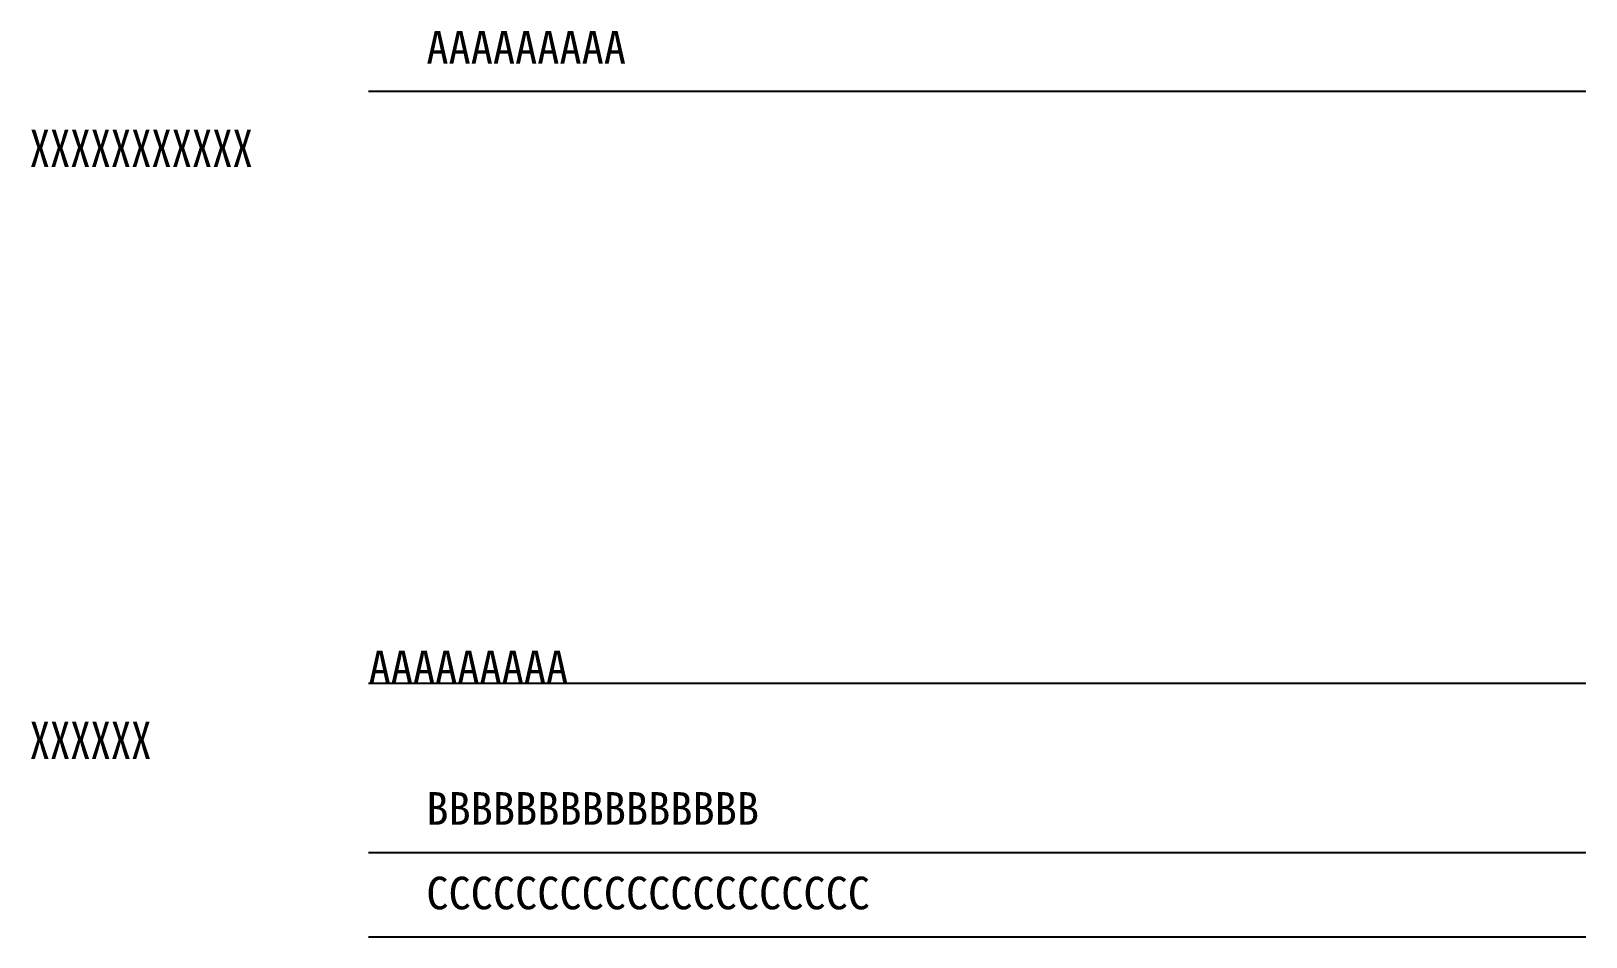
# Model space of a CAD drawing. Extents: x 182356 to 504889, y -345745 to -157964.
# Drawn here: x 300612 to 333992, y -195788 to -176341 of the extents above; entities that cross this region are included whole.
import ezdxf

# ---------------------------------------------------------------- set-up
doc = ezdxf.new("R2010")
doc.units = 0
doc.header["$LTSCALE"] = 100
doc.header["$MEASUREMENT"] = 0
doc.layers.get('0').update_dxf_attribs({"linetype": 'CONTINUOUS'})
doc.styles.add('JNRD_CH', font='')
doc.styles.add('JNRD_E1', font='romans.shx', dxfattribs={"width": 0.8})
doc.styles.get('JNRD_CH').set_extended_font_data('FangSong_GB2312')

msp = doc.modelspace()

# ---------------------------------------------------------------- linework, layer by layer
at = {"color": 6, "lineweight": -2, "ltscale": 0.2}
for p, q in [((307857.7, -177633.5), (333992, -177633.5)), ((307857.7, -190341.4), (333992, -190341.4)), ((307857.7, -193972.3), (333992, -193972.3)), ((307857.7, -195787.7), (333992, -195787.7))]:
    msp.add_line(p, q, dxfattribs=at)

# ---------------------------------------------------------------- texts
at = {"color": 6, "lineweight": -2, "ltscale": 0.2, "char_height": 700, "width": 24894.079, "attachment_point": 1, "style": 'JNRD_CH'}
for s, insert in [('AAAAAAAAA', (309098, -176341.2)), ('AAAAAAAAA', (307857.7, -189641.4)), ('BBBBBBBBBBBBBBB', (309098, -192679.9)), ('CCCCCCCCCCCCCCCCCCCC', (309098, -194495.3))]:
    msp.add_mtext(s, dxfattribs=dict(at, insert=insert))
at = {"color": 2, "lineweight": -2, "ltscale": 0.2, "char_height": 800, "width": 24894.079, "attachment_point": 1, "style": 'JNRD_E1'}
for s, insert in [('\\fSimSun|b0|i0|c134|p2;XXXXXXXXXXX', (300581.7, -178458.9)), ('\\fSimSun|b0|i0|c134|p2;XXXXXX', (300581.7, -191166.8))]:
    msp.add_mtext(s, dxfattribs=dict(at, insert=insert))

doc.saveas('drawing.dxf')
